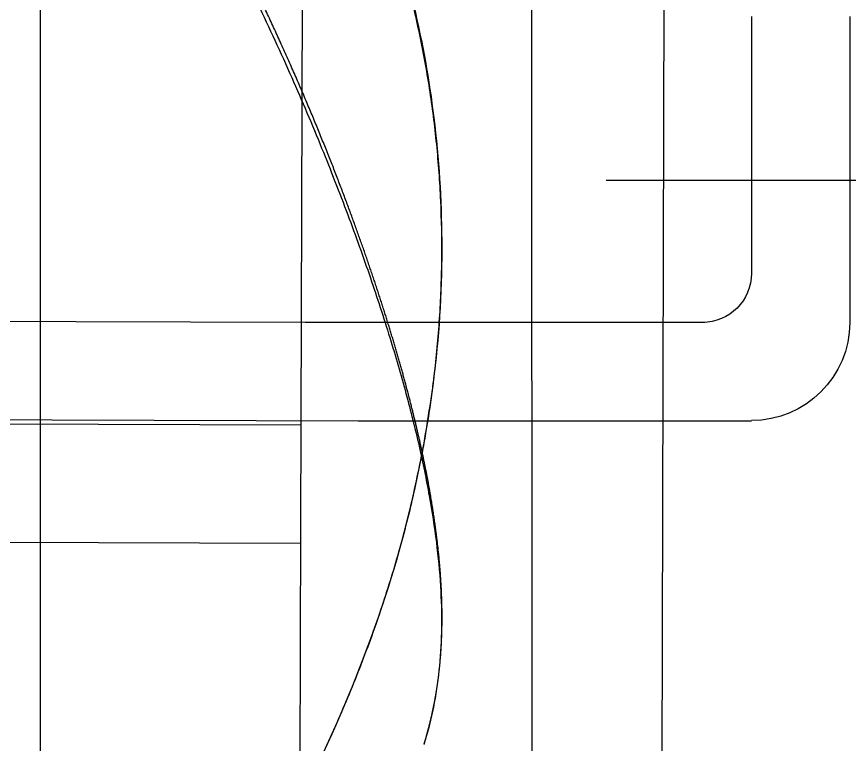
# Model space of a CAD drawing. Header units: millimetres. Extents: x 8981 to 59433, y 5244 to 14154.
# Drawn here: x 10674.6 to 10765, y 9391.3 to 9470.3 of the extents above; entities that cross this region are included whole.
import ezdxf

# ---------------------------------------------------------------- set-up
doc = ezdxf.new("R2010")
doc.units = ezdxf.units.MM
doc.linetypes.add('CENTERX2', pattern=[101.60000000000001, 63.5, -12.7, 12.7, -12.7])
doc.linetypes.add('DASHED', pattern=[19.049999999999997, 12.7, -6.35])
for name, color, linetype in [('2虚线层', 6, 'DASHED'), ('3中心线层', 1, 'CENTERX2'), ('6细线层', 4, 'Continuous')]:
    doc.layers.add(name, color=color, linetype=linetype)

# ---------------------------------------------------------------- blocks, each defined once
blk = doc.blocks.new('G$CE91B29D6')
at = {"layer": '3中心线层'}
blk.add_line((5.858809949767419, 152), (-44.29708689915878, 152), dxfattribs=at)
at = {"layer": '6细线层'}
for p, q in [((0.6885613155745887, -261.7234879888128), (-0.6823628480351545, 259.3674384866608)), ((13.80788039315576, -261.7234879888128), (13.95449735123748, 259.3674384866608)), ((38.60254279982382, 259.3674384866608), (39.04768710296685, 114.3517514485866)), ((67.24030902322465, -261.6804127470823), (67.31362654727036, 259.3674384866608)), ((188.4333427556985, 125.8657824831316), (39.01375143222594, 125.4071198288584)), ((39.04768710296685, 114.3517514485866), (39.39882642023349, -0.03971400915179402)), ((188.4727971133971, 113.0126452110708), (39.05320579085583, 112.5539825567976))]:
    blk.add_line(p, q, dxfattribs=at)
for points in [[(-20.61983079191214, 169.7574832078535), (-20.60787720987537, 136.5343310565186, 0.4142135623666382), (-9.931159599757848, 125.8652935796235, -0.4142135623666382)], [(-9.946953248306272, 169.7613225360401), (-9.936919699223836, 141.8746098952834, 0.4142135623666345), (-4.598560893981812, 136.5400911566503, -0.4142135623666345)]]:
    blk.add_lwpolyline(points, format="xyb", dxfattribs=at)
for points in [[(187.9675323059046, 137.0059281177819), (38.54794077847237, 136.5472654629266), (-4.877108307628987, 136.5472654629266)], [(188.0002939234682, 126.3331001661718), (32.80552020009691, 125.8567098466447), (-9.931159599757848, 125.8567098466447)]]:
    blk.add_lwpolyline(points, dxfattribs=at)
for points in [[(25.71153658993626, 122.9341053080279), (24.49250369325364, 130.9537621719064), (23.67642560314471, 145.4181848081062), (24.53368890743786, 158.7765172728105), (26.71605517428452, 170.9154056628468), (30.14828970275903, 182.3826777219074), (34.78346235390836, 192.9828687130939), (40.61172018379057, 202.4368008030578), (47.14935117673213, 210.0299335565651)], [(47.18591298714364, 209.8826309452998), (47.390227842071, 209.773299609893), (47.61721995744938, 209.6552506189328), (47.86681308403695, 209.5273648266448), (48.14118510384196, 209.3887678149622), (48.44263171304101, 209.2384940438205), (48.77353115186179, 209.0754733473295), (49.13628899298692, 208.898514460423), (49.53325655210847, 208.7062848339556), (49.96661668449724, 208.4972851214698), (50.43829590261066, 208.2697845407529), (50.94987748090261, 208.0217215896118), (51.50258797586048, 207.7505201826571), (52.09714019384319, 207.4529016164597), (52.73411871019835, 207.1252261179034), (53.416316234433, 206.7640598838916), (54.14739881541664, 206.3656621470582), (54.93160955321127, 205.92587888462), (55.77395181909287, 205.4401102371048), (56.68045591369355, 204.9032710929168), (57.65850034162486, 204.3096869424917), (58.71509268034333, 203.6525448155589), (59.85618872560644, 202.9236046588048), (61.08792792439544, 202.1132718235021), (62.41659279812211, 201.2103493050672), (63.84918269228274, 200.2019428529311), (65.3945561544233, 199.0734214039985), (67.06282744735563, 197.807864982402), (68.8660593888917, 196.3858352839015), (70.82057244509542, 194.7854061853141), (72.94616787687028, 192.981017428101), (75.24682790033603, 190.9358850759454), (77.70219568621451, 188.5995483876904), (80.32622370023364, 185.925860115909), (83.18947618261063, 182.8752721148776), (86.32751465022648, 179.3867496048333), (89.76272938951934, 175.3815273754299), (93.54438078302974, 170.7734938194044), (97.6580695639559, 165.5648954381468), (101.6299548763045, 160.3409310266143), (102.2626920481407, 159.4905205504037)], [(45.15276464905673, 207.7134056411451), (43.71760123215699, 206.1015057446202), (41.84047924999231, 203.7996881061699), (40.00459712829525, 201.3175115484046), (36.75359419539654, 196.2336592518259), (33.91659033197993, 190.9072168361163), (31.45858610227788, 185.3844729480334), (29.3555825677895, 179.7001347319456), (27.59457861997271, 173.8871439123759), (26.16857535943473, 167.969528433634), (25.06957127146507, 161.9651447916403), (24.29756746247494, 155.8913478732575), (23.85256416715765, 149.7578849178972), (23.7375604444378, 143.5736016876763), (23.95855776771987, 137.3432738685515), (24.51755380716259, 131.0703412058065), (25.42055182337845, 124.753237487399), (25.80776733245784, 122.5896294825943)], [(25.64215490773404, 90.69311515707523), (25.62730189964259, 90.74078235717025), (25.59482716295952, 90.84561065013986), (25.56126465547914, 90.95494747592602), (25.52630224537188, 91.06998683337588), (25.48987772215241, 91.19113717554137), (25.45227083742702, 91.31767681322526), (25.41385515865022, 91.44853645539843), (25.3748758285501, 91.58304271206725), (25.33542999617839, 91.721000430407), (25.29560393180782, 91.8622398377629), (25.25548432294363, 92.00658072554506), (25.23534137003207, 92.07985577022191), (25.2151571939894, 92.15383525635116), (25.19494232341731, 92.22849479573779), (25.17470716863954, 92.30380969960243), (25.15446200959468, 92.37975499907043), (25.1342169818663, 92.45630546205211), (25.11398207388902, 92.5334356056992), (25.09376711577261, 92.61111970699858), (25.07357980210418, 92.68933947733603), (25.0534216332444, 92.7681003077887), (25.03329300873065, 92.84741209086496), (25.01319442682052, 92.92728465050459), (24.99312648262912, 93.00772775209043), (24.9730898625412, 93.08875111176167), (24.9530853442111, 93.17036440328229), (24.93311379470015, 93.25257726456039), (24.91317617140794, 93.33539930253755), (24.89327352020973, 93.41884009784553), (24.87340697359377, 93.50290920713451), (24.85357775438661, 93.58761616656557), (24.83378717016512, 93.67297049320769), (24.81403661884451, 93.75898168690037), (24.79432758774692, 93.84565923083574), (24.77466164987618, 93.93301259167492), (24.75504047043705, 94.02105122013018), (24.73546580310995, 94.10978455049917), (24.7159394937762, 94.19922199996654), (24.6964634805181, 94.28937296697404), (24.67703979175621, 94.38024683122057), (24.65767055276865, 94.4718529516831), (24.63835793260569, 94.56420090328902), (24.61909862786615, 94.65732732089236), (24.59987915113652, 94.75132064393256), (24.58068560522133, 94.84627551957965), (24.561504912489, 94.94228702760302), (24.54232483815485, 95.039450683631), (24.52313401728952, 95.13786238222383), (24.50392191477204, 95.2376187335467), (24.48467899292791, 95.33881633298006), (24.46539651688272, 95.44155354739632), (24.44606696993196, 95.54592956847046), (24.42668398834849, 95.65204365423415), (24.40724223099733, 95.75999581045471), (24.38773657094771, 95.86989162664395), (24.36815111611122, 95.98190614464693), (24.34846109703267, 96.09627839562017), (24.32864544347012, 96.21324213955086), (24.30868631780231, 96.33302914479282), (24.28856847334737, 96.45587373315357), (24.26829711992377, 96.58190167811699), (24.24793100070292, 96.71090909838676), (24.22753648638809, 96.8426292699296), (24.20717727385545, 96.97679389559198), (24.18691423714245, 97.11313297471497), (24.16680528681809, 97.2513747268822), (24.14690525543028, 97.39124549762346), (24.12726579599166, 97.53246966458391), (24.10793529629791, 97.67476954509038), (24.08895787496203, 97.81787250749767), (24.0703557384395, 97.96164948027581), (24.0521326446169, 98.10610572481528), (24.0342917190128, 98.25125179125462), (24.01683613836849, 98.39709846873302), (23.99976913064802, 98.54365678341128), (23.98309397503817, 98.69093799742404), (23.96681400008583, 98.83895360841416), (23.95093259114856, 98.98771535023116), (23.93545318387532, 99.13723519316409), (23.92037926793182, 99.28752534533851), (23.90571439445102, 99.43859786936082), (23.89146202143365, 99.59046221105382), (23.87762537218714, 99.74312733137049), (23.86420773614282, 99.89660221140366), (23.85121248003179, 100.0508957538987), (23.83864305626685, 100.2060167839518), (23.82650299456054, 100.3619740488939), (23.81479590937579, 100.5187762199203), (23.80352549526924, 100.6764318936039), (23.79269552689129, 100.8349495946895), (23.78230986178005, 100.9943377810996), (23.77237243849868, 101.1546048497548), (23.76288727570409, 101.3157591439085), (23.75385847307825, 101.4778089636238), (23.74529021319086, 101.6407625774154), (23.73718675870532, 101.8046282366849), (23.72955245144749, 101.9694141922519), (23.72239171613091, 102.135128713795), (23.71570905942554, 102.3017801104579), (23.70950906530106, 102.4693767554127), (23.70379640061492, 102.6379271112382), (23.69857581511224, 102.8074397579767), (23.69385213770056, 102.9779234234011), (23.68963027831251, 103.1493870149134), (23.68591523069972, 103.3218396540033), (23.68271207243288, 103.4952907116385), (23.6800259611764, 103.6697498580907), (23.67786212258125, 103.8452278027544), (23.67622582234526, 104.0217366390862), (23.67512239601547, 104.1992886484368), (23.67455724433148, 104.3778961583739), (23.67453584160739, 104.5575715077575), (23.67506373200649, 104.7383270113496), (23.67614653047258, 104.9201749897329), (23.67778992459262, 105.10312754591), (23.67999967180276, 105.2871966393432), (23.68278160311365, 105.4723942731507), (23.68614161472851, 105.6587317283265), (23.6900856745624, 105.8462202970404), (23.69461980734104, 106.034870219999), (23.69974973790431, 106.2246776781976), (23.70548118736679, 106.4156381529756), (23.71182023912752, 106.6077589734923), (23.71877304457212, 106.801047396264), (23.72634579978967, 106.9955099518411), (23.73454478934491, 107.1911535342224), (23.74337636578912, 107.3879849322839), (23.75284695338541, 107.5860108030029), (23.7629630704605, 107.7852382453857), (23.77373131170953, 107.9856743699638), (23.78515836682254, 108.1873265904142), (23.79725094970399, 108.390203537303), (23.81001676704818, 108.5943324012915), (23.82347875919277, 108.7999655074673), (23.83767487753266, 109.0075298949378), (23.85264855522746, 109.2174612951931), (23.86844851814294, 109.4301998362644), (23.88512888636524, 109.6461901396979), (23.90274930179203, 109.8658814580413), (23.9213747493186, 110.0897239930928), (23.9410579753303, 110.317967532319), (23.96182728551412, 110.5505600422621), (23.98370792057449, 110.7874247350264), (24.00672398127699, 111.0284844012931), (24.03089835207993, 111.2736612936715), (24.05625262662852, 111.52287699515), (24.08280703138644, 111.7760522664757), (24.11058034740472, 112.0331068640808), (24.13958982650274, 112.2939593215706), (24.1698510999986, 112.5585266817361), (24.20137808743948, 112.82672417094), (24.23418304689312, 113.0984650623286), (24.26828003853643, 113.3736753276316), (24.3037050365665, 113.652449448593), (24.34050739735449, 113.9349736006698), (24.37873921070332, 114.2214359027566), (24.41845528774047, 114.5120258713141), (24.45971325963819, 114.8069346867269), (24.50257368285293, 115.1063555193832), (24.54710015647197, 115.4104839094216), (24.59335944328541, 115.7195181848947), (24.64142160669053, 116.0336599089205), (24.69136012710715, 116.35311422823), (24.7432517864936, 116.6780887558125), (24.7971623995536, 117.0087067385903), (24.85313886489803, 117.3449684373336), (24.91122680801982, 117.6868664901704), (24.97147227443838, 118.0343968602829), (25.03391966309482, 118.3875544420443), (25.09860887650484, 118.7463389288168), (25.16557907212609, 119.1107568443986), (25.23486638620579, 119.4808025824605), (25.30650523483837, 119.8564660060219), (25.38052689742381, 120.2377254123567), (25.4569504623496, 120.6245028605917), (25.53578767825002, 121.0166925872909), (25.61704712074334, 121.414183159126), (25.70073415983552, 121.81685735879), (25.78685105584645, 122.2245926952455), (25.87539702832782, 122.6372617115267), (25.96636823836798, 123.0547319172183), (26.05975804936224, 123.4768669982441), (26.15556111086244, 123.9035356692038), (26.25377960868263, 124.3346161822556), (26.35441510371948, 124.7699857029365), (26.45746725883419, 125.2095218716422), (26.56293373733843, 125.6531024522847), (26.67081010054881, 126.1006050115684), (26.78108972769314, 126.5519066395937), (26.89376347690904, 127.0068826886127), (27.00882196419025, 127.4654159375932), (27.12628465231592, 127.9275098626968), (27.24617884114468, 128.3932000112254), (27.36853183426047, 128.8625222839182), (27.49337081044996, 129.3355126146926), (27.62071873147124, 129.8121972524095), (27.75059187404895, 130.2925883765565), (27.88300561711276, 130.7766954960534), (28.01797495588744, 131.2645259893034), (28.155514519588, 131.7560850738082), (28.29563859563405, 132.2513758209534), (28.43836116969669, 132.7503992338898), (28.58369600020433, 133.2531544577796), (28.73165662951851, 133.7596387909725), (28.88225646682167, 134.2698479717365), (29.0355088905626, 134.7837765491568), (29.19142729967916, 135.3014181389008), (29.35002558671022, 135.8227681976277), (29.51132076598788, 136.3478381098248), (29.67533078502947, 136.8766453082208), (29.84207332685673, 137.4092076950474), (30.01156606145287, 137.94554442144), (30.18382624808783, 138.4856746067526), (30.35887071482921, 139.0296172726667), (30.53671577286059, 139.5773911318975), (30.71737705256874, 140.129014118691), (30.90086952030742, 140.6845035447041), (31.08720731169069, 141.2438757001655), (31.27642306212419, 141.8072033287026), (31.46867273274893, 142.3749144700123), (31.66416621200824, 142.9475491485791), (31.86311956767076, 143.5256377117475), (32.06575525079006, 144.1097102517961), (32.27230218604291, 144.7002964687999), (32.48299591887826, 145.2979256663239), (32.69807877663607, 145.9031267223181), (32.91780007530087, 146.516428190982), (33.1424163988986, 147.1383585465373), (33.37219179600561, 147.7694461778738), (33.60739800699139, 148.4102194462903), (33.84831114292228, 149.0611981663387), (34.09507567428136, 149.7225487177493), (34.34764966268176, 150.3939529411728), (34.60597293723458, 151.0750539494911), (34.8699802885958, 151.7654914972372), (35.13960130225951, 152.4649017036427), (35.41476020395839, 153.17291675054), (35.69537568271244, 153.8891645334661), (35.98136071201498, 154.6132682430325), (36.27247841741973, 155.3444858178264), (36.56842400219375, 156.0819274639944), (36.86914969507689, 156.8253236329183), (37.17469462651843, 157.5745247100713), (37.48511062555099, 158.3293985680211), (37.80044888977045, 159.089813765604), (38.12076065402562, 159.855641397764), (38.44611203756267, 160.6267909987364), (38.77657367933625, 161.4031856663059), (39.11221912216479, 162.1847582766786), (39.45312489375556, 162.9714517963585), (39.79936906687999, 163.7632164126262), (40.15085800636643, 164.5597568064695), (40.50711679358119, 165.3602804751135), (40.86761313948864, 166.1639333741041), (41.23180557500655, 166.9698517993093), (41.59914421841586, 167.7771632380318), (41.9690714682647, 168.5849871576065), (42.34102254726076, 169.3924355321797), (42.71442607037807, 170.1986135056941), (43.08870453659529, 171.0026199483545), (43.46327489327723, 171.8035482011037), (43.83768791139209, 172.6007704519434), (44.21189133815551, 173.3944748901995), (44.58590406265193, 174.1850007236935), (44.95974471971476, 174.9726920221001), (45.3334313090154, 175.7578963437118), (45.70698082346553, 176.5409633686068), (46.08040884502316, 177.3222434605705), (46.45372912559742, 178.102086212486), (46.82695317633534, 178.8808389632031), (47.01447837885553, 179.2718873567646)], [(47.46970362115735, 179.0535673492122), (43.71760123215699, 171.211133037461), (40.00459712829525, 163.1382971479325), (36.75359419539654, 155.4806448468007), (33.91659033197993, 148.2277566801058), (31.45858610227788, 141.3729879210005), (29.3555825677895, 134.9050548179075), (27.59457861997271, 128.812641827506), (26.16857535943473, 123.0807282280875), (25.06957127146507, 117.6950623317389), (24.29756746247494, 112.6382888656808), (23.85256416715765, 107.8880475052865), (23.7375604444378, 103.4210765179014), (23.95855776771987, 99.20917649520561), (24.51755380716259, 95.22367945068981), (25.42055182337845, 91.42830926389433), (25.64246371753597, 90.69306832924485)], [(48.99112527623856, 16.82784296257887), (49.13628899298692, 17.06306378764566), (49.53325655210847, 17.69912309909705), (49.96661668449724, 18.3839556646999), (50.43829590261066, 19.12168761831708), (50.94987748090261, 19.91720804385841), (51.50258797586048, 20.77666844404303), (52.09714019384319, 21.70794239116367), (52.73411871019835, 22.71939922112506), (53.416316234433, 23.81807030364871), (54.14739881541664, 25.01118107570801), (54.93160955321127, 26.30635501851793), (55.77395181909287, 27.71157145441975), (56.68045591369355, 29.23512922390364), (57.65850034162486, 30.8857738916995), (58.71509268034333, 32.67398530046921), (59.85618872560644, 34.61237383342814), (61.08792792439544, 36.7150247474201), (62.41659279812211, 38.99765426258091), (63.84918269228274, 41.47728502447717), (65.3945561544233, 44.17174628609791), (67.06282744735563, 47.10032892576419), (68.8660593888917, 50.28349481872283), (70.82057244509542, 53.74194429349154), (72.94616787687028, 57.49813158460893), (75.24682790033603, 61.58990217500832), (77.70219568621451, 66.0707399873063), (80.32622370023364, 70.97202929435298), (83.18947618261063, 76.30137969926), (86.32751465022648, 82.09159642166924), (89.76272938951934, 88.38635824155062), (93.54438078302974, 95.21832123119384), (97.6580695639559, 102.4777158201905), (101.6299548763045, 109.3246151389321), (105.12445005674, 115.2273730925517), (108.2165391956651, 120.3614782334771), (110.9730803816774, 124.8704221268417), (113.4454467845344, 128.8557265294949), (115.6744725694143, 132.3975438267225), (117.6922858515018, 135.5593334560981), (119.5254277791091, 138.3925326790195), (121.1959152286136, 140.9394485010998), (122.7221026289471, 143.2354318058351), (124.1195403029405, 145.3102996528614), (125.401451702156, 147.1894644353306), (126.5794674986237, 148.8946443110472), (127.6642431560167, 150.444398669526), (128.6649116761246, 151.8549276796402), (129.5892872204267, 153.1404659615364), (130.4441391573482, 154.3135576490313), (131.2353981108599, 155.385288477526), (131.9683101418623, 156.3654818533687), (132.6477078757443, 157.262808952597), (133.2785956607395, 158.0847486112034), (133.8654198189461, 158.838002274395), (134.4119388255485, 159.5286635051016), (134.9213922945046, 160.1622625089949), (135.3966305189961, 160.7438066024333), (135.8401584233352, 161.2778409346938), (136.254176212401, 161.7684629391879), (136.6406319615626, 162.2193583381595), (137.0014421231308, 162.6338909531478), (137.3397327353441, 163.0142989906017), (137.6587652367734, 163.3620962585555), (137.9607281777271, 163.6790325090988), (138.2474088742592, 163.9671293698484), (138.523695602008, 164.2262767292559), (138.7947888233894, 164.4549050511559), (139.0536387245365, 164.6577522247098)], [(140.3581169442468, 163.6448459401727), (140.2869335617133, 163.3654716735473), (140.1981262750187, 163.0632974557811), (140.0937200439357, 162.7362800131086), (139.9727096305423, 162.3823665697128), (139.8344363178321, 161.9994251705939), (139.6788654401162, 161.5850809693802), (139.506134964452, 161.1365618690616), (139.3147754556694, 160.6508864311036), (139.102781155073, 160.1248042278457), (138.8679872219645, 159.5547686687205), (138.6080754193672, 158.9368938257685), (138.32059253838, 158.2669124106178), (138.0029017123588, 157.5401158432942), (137.6520285736033, 156.7513302151347), (137.2647964581111, 155.8948428984731), (136.8378872106978, 154.9642873082776), (136.3676696726316, 153.9525397201069), (135.8495877123632, 152.8517644982785), (135.27847765565, 151.653278837679), (134.6486242580422, 150.3474100033054), (133.953606036418, 148.9233845430426), (133.1863088960954, 147.3691677571042), (132.3389161889636, 145.6712729402352), (131.4028457439699, 143.8145167744951), (130.3680847062924, 141.7818751963787), (129.2227901657307, 139.5543024599319), (127.9535085614034, 137.1103469727095), (126.5448129055285, 134.4258077825652), (124.9787903362148, 131.4733976793941), (123.2348210494229, 128.222251302097), (121.2889554108688, 124.637434193166), (119.1132966912546, 120.6793869517278), (116.6751840998613, 116.3032147873892), (113.9356169178345, 111.4580781836994), (110.8436136543014, 106.0872767386027), (107.3368091414877, 100.1296080416068), (103.335925609731, 93.51173369924072), (98.79349905338222, 86.23810582177248), (94.24826530266637, 79.17722161835991), (90.16900428842837, 72.97627013130113), (86.46457067124629, 67.46761608833913), (83.09727557089263, 62.54502461361699), (80.07758917652154, 58.08769383642357), (77.3593020429098, 54.03737233765423), (74.87331966675902, 50.36519278271589), (72.58806686095977, 47.03175757953431), (70.48960530005479, 43.99543836526573), (68.56357496224427, 41.22207056055777), (66.79496335882777, 38.68378248729277), (65.16993930928493, 36.3567844578065), (63.67559601266021, 34.2207118277438), (62.29918141562575, 32.25850414589513), (61.02944658130491, 30.45496671251021), (59.85665956504727, 28.79634378256742), (58.77256096612746, 27.2700052310247), (57.77171103276396, 25.86321002617478), (56.84946415938521, 24.5642814458115), (56.00085439339364, 23.36320487479679), (55.22081563428128, 22.25131110043731), (54.50433826625431, 21.22102363279555), (53.84657084375704, 20.26565950165968), (53.24209074016744, 19.3798183389008), (52.68372372716749, 18.5599852243904), (52.1653696027779, 17.8025715519907), (51.68232440754855, 17.10383673745673), (51.23105273854071, 16.46020021091681), (50.80886534314686, 15.86823246441782), (50.41352996781552, 15.32443909614813), (50.04313758939588, 14.82533155847341), (49.69603259202177, 14.36751830694266), (49.37073858819986, 13.94773692532908), (49.06596006166274, 13.56294440210331), (48.78037516951645, 13.21011594380252), (48.51301552161658, 12.88721004279796), (48.19619815882379, 12.65970237948932), (47.82829790182495, 12.61094694212079), (47.47036063477481, 12.73996385314967)], [(48.24564674116755, 68.50923827360384), (39.47102289639497, 83.86926457588561), (32.23413659438575, 99.98356946115382), (27.27546170346523, 115.7228502802318), (25.71153658993626, 122.9341053080279)], [(25.80776733245784, 122.5896294825943), (26.67154893551105, 118.3954064112622), (28.26954680860126, 112.0302382797236), (30.21554422184909, 105.6715194268618), (32.50254297435367, 99.33073476830032), (35.11654144518161, 93.01552719459869), (38.04354035846973, 86.73587539826985), (41.26354044202799, 80.49705343437381), (44.75354020383293, 74.30196353641804), (47.99319144889796, 68.94718624535017)]]:
    blk.add_spline(points, degree=3, dxfattribs=at)

msp = doc.modelspace()

# ---------------------------------------------------------------- block references
at = {"layer": '2虚线层', "ltscale": 2, "xscale": -1}
msp.add_blockref('G$CE91B29D6', (10744.45382366124, 9300.564796893232), dxfattribs=at)

doc.saveas('drawing.dxf')
